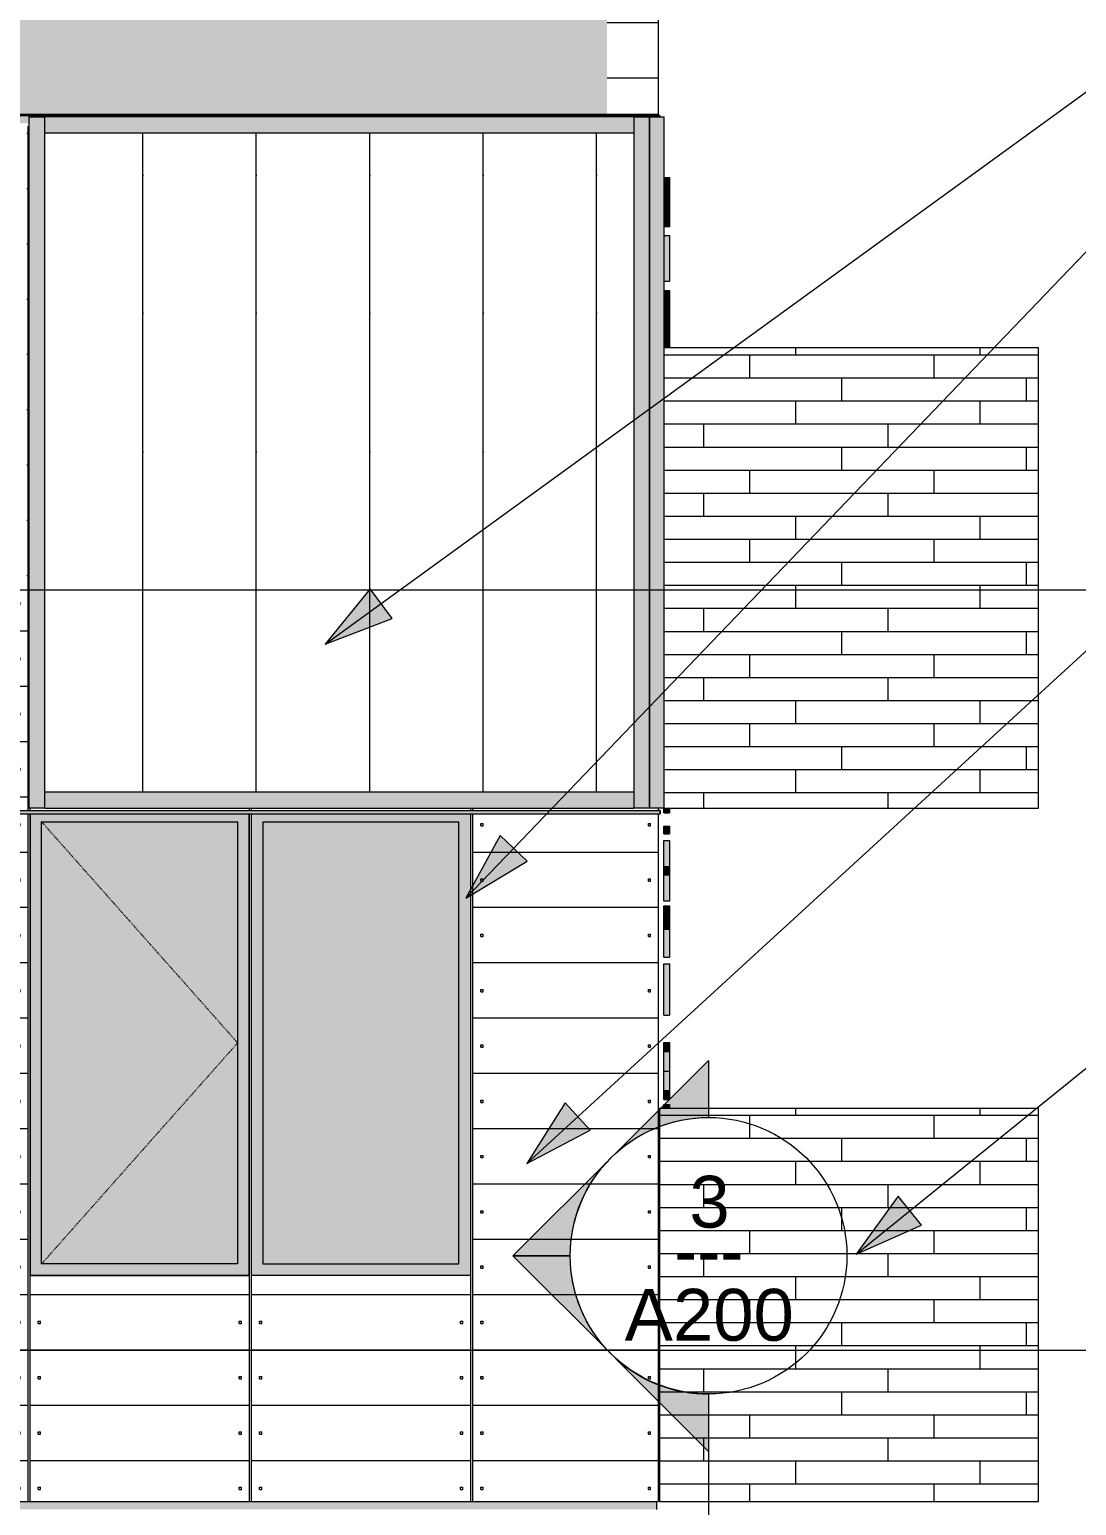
# Model space of a CAD drawing. Header units: inches. Extents: x -4178 to 1394, y -264 to 630.
# Drawn here: x 965.3 to 1146.9, y 109.1 to 365.3 of the extents above; entities that cross this region are included whole.
import ezdxf

# ---------------------------------------------------------------- set-up
doc = ezdxf.new("R2010")
doc.units = ezdxf.units.IN
doc.header["$MEASUREMENT"] = 0
doc.linetypes.add('Dash', pattern=[0.25, 0.125, -0.125])
doc.linetypes.add('Grid Line 1_2_', pattern=[0.875, 0.5, -0.125, 0.125, -0.125])
for name, color, linetype, lineweight in [('0-4', 50, 'Continuous', 5), ('A-CLNG-1', 13, 'Continuous', 5), ('A-CLNG-2', 13, 'Continuous', 9), ('A-FLOR-LEVL-1', 51, 'Grid Line 1_2_', 9), ('A-GENM', 5, 'Continuous', 9), ('A-GENM-1', 5, 'Continuous', 5), ('A-GLAZ-1', 151, 'Continuous', 9), ('A-GLAZ-CWMG', 51, 'Continuous', 9), ('A-GLAZ-HDLN', 1, 'Dash', 13), ('A-WALL-2', 113, 'Continuous', 9), ('A-WALL-PATT-1', 111, 'Continuous', 9), ('G-ANNO-SYMB-2', 111, 'Continuous', 9), ('G-ANNO-TEXT', 231, 'Continuous', 9)]:
    doc.layers.add(name, color=color, linetype=linetype, lineweight=lineweight)
doc.styles.add('Arial', font='arial.ttf', dxfattribs={"height": 9})
doc.styles.add('Century Gothic', font='ufonts.com_century-gothic.ttf', dxfattribs={"height": 9})
pattern_1 = [(0, (1081.915, 140.604), (-38.4, 76.8), [0.392, -38.007]), (0, (1081.915, 140.996), (-38.4, 76.8), [0.392, -38.007]), (0, (1081.915, 150.204), (-38.4, 76.8), [0.392, -38.007]), (0, (1081.915, 150.596), (-38.4, 76.8), [0.392, -38.007]), (0, (1081.915, 159.804), (-38.4, 76.8), [0.392, -38.007]), (0, (1081.915, 160.196), (-38.4, 76.8), [0.392, -38.007]), (0, (1081.915, 169.404), (-38.4, 76.8), [0.392, -38.007]), (0, (1081.915, 169.796), (-38.4, 76.8), [0.392, -38.007]), (0, (1081.915, 179.004), (-38.4, 76.8), [0.392, -38.007]), (0, (1081.915, 179.396), (-38.4, 76.8), [0.392, -38.007]), (0, (1081.915, 188.604), (-38.4, 76.8), [0.392, -38.007]), (0, (1081.915, 188.996), (-38.4, 76.8), [0.392, -38.007]), (0, (1081.915, 198.204), (-38.4, 76.8), [0.392, -38.007]), (0, (1081.915, 198.596), (-38.4, 76.8), [0.392, -38.007]), (0, (1081.915, 207.804), (-38.4, 76.8), [0.392, -38.007]), (0, (1081.915, 208.196), (-38.4, 76.8), [0.392, -38.007]), (0, (1116.815, 140.604), (-38.4, 76.8), [0.392, -38.007]), (0, (1116.815, 140.996), (-38.4, 76.8), [0.392, -38.007]), (0, (1116.815, 150.204), (-38.4, 76.8), [0.392, -38.007]), (0, (1116.815, 150.596), (-38.4, 76.8), [0.392, -38.007]), (0, (1116.815, 159.804), (-38.4, 76.8), [0.392, -38.007]), (0, (1116.815, 160.196), (-38.4, 76.8), [0.392, -38.007]), (0, (1116.815, 169.404), (-38.4, 76.8), [0.392, -38.007]), (0, (1116.815, 169.796), (-38.4, 76.8), [0.392, -38.007]), (0, (1116.815, 179.004), (-38.4, 76.8), [0.392, -38.007]), (0, (1116.815, 179.396), (-38.4, 76.8), [0.392, -38.007]), (0, (1116.815, 188.604), (-38.4, 76.8), [0.392, -38.007]), (0, (1116.815, 188.996), (-38.4, 76.8), [0.392, -38.007]), (0, (1116.815, 198.204), (-38.4, 76.8), [0.392, -38.007]), (0, (1116.815, 198.596), (-38.4, 76.8), [0.392, -38.007]), (0, (1116.815, 207.804), (-38.4, 76.8), [0.392, -38.007]), (0, (1116.815, 208.196), (-38.4, 76.8), [0.392, -38.007]), (90, (1080.174, 136), (-38.4, 2e-15), [76.8, 0, 0, 0]), (90, (1080.55, 136), (-38.4, 2e-15), [76.8, 0, 0, 0]), (90, (1081.915, 140.604), (-38.4, 2e-15), [0.392, -76.407]), (90, (1081.915, 150.204), (-38.4, 2e-15), [0.392, -76.407]), (90, (1081.915, 159.804), (-38.4, 2e-15), [0.392, -76.407]), (90, (1081.915, 169.404), (-38.4, 2e-15), [0.392, -76.407]), (90, (1081.915, 179.004), (-38.4, 2e-15), [0.392, -76.407]), (90, (1081.915, 188.604), (-38.4, 2e-15), [0.392, -76.407]), (90, (1081.915, 198.204), (-38.4, 2e-15), [0.392, -76.407]), (90, (1081.915, 207.804), (-38.4, 2e-15), [0.392, -76.407]), (90, (1082.308, 140.604), (-38.4, 2e-15), [0.392, -76.407]), (90, (1082.308, 150.204), (-38.4, 2e-15), [0.392, -76.407]), (90, (1082.308, 159.804), (-38.4, 2e-15), [0.392, -76.407]), (90, (1082.308, 169.404), (-38.4, 2e-15), [0.392, -76.407]), (90, (1082.308, 179.004), (-38.4, 2e-15), [0.392, -76.407]), (90, (1082.308, 188.604), (-38.4, 2e-15), [0.392, -76.407]), (90, (1082.308, 198.204), (-38.4, 2e-15), [0.392, -76.407]), (90, (1082.308, 207.804), (-38.4, 2e-15), [0.392, -76.407]), (90, (1116.815, 140.604), (-38.4, 2e-15), [0.392, -76.407]), (90, (1116.815, 150.204), (-38.4, 2e-15), [0.392, -76.407]), (90, (1116.815, 159.804), (-38.4, 2e-15), [0.392, -76.407]), (90, (1116.815, 169.404), (-38.4, 2e-15), [0.392, -76.407]), (90, (1116.815, 179.004), (-38.4, 2e-15), [0.392, -76.407]), (90, (1116.815, 188.604), (-38.4, 2e-15), [0.392, -76.407]), (90, (1116.815, 198.204), (-38.4, 2e-15), [0.392, -76.407]), (90, (1116.815, 207.804), (-38.4, 2e-15), [0.392, -76.407]), (90, (1117.208, 140.604), (-38.4, 2e-15), [0.392, -76.407]), (90, (1117.208, 150.204), (-38.4, 2e-15), [0.392, -76.407]), (90, (1117.208, 159.804), (-38.4, 2e-15), [0.392, -76.407]), (90, (1117.208, 169.404), (-38.4, 2e-15), [0.392, -76.407]), (90, (1117.208, 179.004), (-38.4, 2e-15), [0.392, -76.407]), (90, (1117.208, 188.604), (-38.4, 2e-15), [0.392, -76.407]), (90, (1117.208, 198.204), (-38.4, 2e-15), [0.392, -76.407]), (90, (1117.208, 207.804), (-38.4, 2e-15), [0.392, -76.407]), (180, (1118.57, 136), (-38.4, 76.8), [38.025, -0.375]), (180, (1118.57, 145.6), (-38.4, 76.8), [38.025, -0.375]), (180, (1118.57, 155.2), (-38.4, 76.8), [38.025, -0.375]), (180, (1118.57, 164.8), (-38.4, 76.8), [38.025, -0.375]), (180, (1118.57, 174.4), (-38.4, 76.8), [38.025, -0.375]), (180, (1118.57, 184), (-38.4, 76.8), [38.025, -0.375]), (180, (1118.57, 193.6), (-38.4, 76.8), [38.025, -0.375]), (180, (1118.57, 203.2), (-38.4, 76.8), [38.025, -0.375])]

# ---------------------------------------------------------------- blocks, each defined once
blk = doc.blocks.new('CTR - 1st Phase - Common Walls_rvt-2-BUILDING ELEVATION - SOUTH')
at = {"layer": 'A-FLOR-LEVL-1'}
for p, q in [((9659.78, 268), (12376.81, 268)), ((9659.78, 136), (12376.81, 136))]:
    blk.add_line(p, q, dxfattribs=at)
blk = doc.blocks.new('CTR - 1st Phase -Stairs _ Elevators_rvt-2-BUILDING ELEVATION - SOUTH')
at = {"layer": 'A-FLOR-LEVL-1'}
for p, q in [((9659.78, 268), (12376.81, 268)), ((9659.78, 136), (12376.81, 136))]:
    blk.add_line(p, q, dxfattribs=at)
blk = doc.blocks.new('Basic Wall _ EXT - FIBER CEMENT - LARGE - ___-2505162-BUILDING ELEVATION - SOUTH')
at = {"layer": 'A-WALL-2'}
for p, q in [((12118.91, 229.73), (12118.59, 229.75)), ((12118.91, 229.15), (12118.91, 229.73))]:
    blk.add_line(p, q, dxfattribs=at)
blk = doc.blocks.new('Basic Wall _ EXT - FIBER CEMENT - LARGE - ___-2162455-BUILDING ELEVATION - SOUTH')
at = {"layer": 'A-WALL-2'}
for p, q in [((12118.87, 350.35), (12118.59, 350.38)), ((12118.87, 350.12), (12118.87, 350.35))]:
    blk.add_line(p, q, dxfattribs=at)
blk = doc.blocks.new('Basic Wall _ EXT - FIBER CEMENT - LARGE - ___-2505163-BUILDING ELEVATION - SOUTH')
at = {"layer": 'A-WALL-2'}
blk.add_hatch(color=256, dxfattribs=at).paths.add_polyline_path([(11249.11, 229.15), (12118.91, 229.15), (12118.91, 229.73), (11247.07, 229.73), (11247.07, 229.15), (11247.95, 229.15)], flags=0)
for p, q in [((11247.07, 229.73), (12118.91, 229.73)), ((11247.07, 229.15), (12118.91, 229.15)), ((12118.59, 229.75), (12118.91, 229.73)), ((12118.91, 229.73), (12118.91, 229.15))]:
    blk.add_line(p, q, dxfattribs=at)
blk = doc.blocks.new('Basic Wall _ EXT - FIBER CEMENT - LARGE - ___-2162456-BUILDING ELEVATION - SOUTH')
at = {"layer": 'A-WALL-2'}
blk.add_hatch(color=256, dxfattribs=at).paths.add_polyline_path([(11738.4, 349.02), (12009.39, 349.02), (12009.39, 350.12), (12118.87, 350.12), (12118.87, 350.35), (11247.11, 350.35), (11247.11, 349.02), (11728.03, 349.02)], flags=0)
for p, q in [((11247.11, 350.35), (12118.87, 350.35)), ((12118.59, 350.38), (12118.87, 350.35)), ((12118.87, 350.35), (12118.87, 350.12))]:
    blk.add_line(p, q, dxfattribs=at)
blk = doc.blocks.new('Rectangular Mullion - Profile_Polycarbonate_Upper and left-1873243-BUILDING ELEVATION - SOUTH')
at = {"layer": 'A-GLAZ-CWMG'}
blk.add_hatch(color=256, dxfattribs=at).paths.add_polyline_path([(12012.14, 347.37), (12114.34, 347.37), (12114.34, 350.12), (12012.14, 350.12), (12012.14, 348.56)], flags=0)
for p, q in [((12012.14, 347.37), (12012.14, 350.12)), ((12114.34, 350.12), (12012.14, 350.12)), ((12114.34, 350.12), (12114.34, 347.37)), ((12012.14, 347.37), (12114.34, 347.37))]:
    blk.add_line(p, q, dxfattribs=at)
blk = doc.blocks.new('Rectangular Mullion - Profile_Polycarbonate_Lower-1873244-BUILDING ELEVATION - SOUTH')
at = {"layer": 'A-GLAZ-CWMG'}
blk.add_hatch(color=256, dxfattribs=at).paths.add_polyline_path([(12109.71, 230.12), (12114.34, 230.12), (12114.34, 232.87), (12012.14, 232.87), (12012.14, 230.12), (12102.62, 230.12)], flags=0)
for p, q in [((12012.14, 230.12), (12012.14, 232.87)), ((12114.34, 232.87), (12012.14, 232.87)), ((12114.34, 232.87), (12114.34, 230.12)), ((12012.14, 230.12), (12114.34, 230.12))]:
    blk.add_line(p, q, dxfattribs=at)
blk = doc.blocks.new('Rectangular Mullion - Profile_Polycarbonate_Upper and left-1739822-BUILDING ELEVATION - SOUTH')
at = {"layer": 'A-GLAZ-CWMG'}
blk.add_hatch(color=256, dxfattribs=at).paths.add_polyline_path([(12117.09, 230.12), (12117.09, 350.12), (12114.34, 350.12), (12114.34, 230.12), (12117.03, 230.12)], flags=0)
for p, q in [((12114.34, 350.12), (12117.09, 350.12)), ((12114.34, 350.12), (12114.34, 230.12)), ((12117.09, 230.12), (12117.09, 350.12)), ((12117.09, 230.12), (12114.34, 230.12))]:
    blk.add_line(p, q, dxfattribs=at)
blk = doc.blocks.new('Rectangular Mullion - Profile_Polycarbonate_right-1739823-BUILDING ELEVATION - SOUTH')
at = {"layer": 'A-GLAZ-CWMG'}
blk.add_hatch(color=256, dxfattribs=at).paths.add_polyline_path([(12009.45, 230.12), (12012.14, 230.12), (12012.14, 350.12), (12009.39, 350.12), (12009.39, 230.12)], flags=0)
for p, q in [((12009.39, 350.12), (12012.14, 350.12)), ((12009.39, 350.12), (12009.39, 230.12)), ((12012.14, 230.12), (12012.14, 350.12)), ((12012.14, 230.12), (12009.39, 230.12))]:
    blk.add_line(p, q, dxfattribs=at)
blk = doc.blocks.new('Rectangular Mullion - Profile_Polycarbonate_Upper and left-1741240-BUILDING ELEVATION - SOUTH')
at = {"layer": 'A-GLAZ-CWMG'}
blk.add_hatch(color=256, dxfattribs=at).paths.add_polyline_path([(12117.09, 230.12), (12119.59, 230.12), (12119.59, 350.12), (12117.09, 350.12), (12117.09, 230.32)], flags=0)
for p, q in [((12117.09, 350.12), (12119.59, 350.12)), ((12117.09, 350.12), (12117.09, 230.12)), ((12119.59, 230.12), (12119.59, 350.12)), ((12119.59, 230.12), (12117.09, 230.12))]:
    blk.add_line(p, q, dxfattribs=at)
blk = doc.blocks.new('_THE_ WINDOW _ DOOR - Window - 2nd Floor - Fixed-2480469-BUILDING ELEVATION - SOUTH')
at = {"layer": 'A-GLAZ-1'}
h = blk.add_hatch(color=256, dxfattribs=at)
h.paths.add_polyline_path([(12047.98, 149), (12086, 149), (12086, 229.15), (12047.98, 229.15), (12047.98, 154.49)], flags=0)
h.paths.add_polyline_path([(12063.19, 151), (12049.98, 151), (12049.98, 227.75), (12084, 227.75), (12084, 151), (12082.91, 151)], flags=0)
blk.add_hatch(color=256, dxfattribs=at).paths.add_polyline_path([(12049.98, 151), (12084, 151), (12084, 227.75), (12049.98, 227.75), (12049.98, 154.49)], flags=0)
for p, q in [((12047.98, 149), (12047.98, 229.15)), ((12086, 229.15), (12086, 149)), ((12049.98, 227.75), (12049.98, 151)), ((12049.98, 227.75), (12084, 227.75)), ((12084, 151), (12084, 227.75)), ((12086, 149), (12047.98, 149)), ((12049.98, 151), (12084, 151))]:
    blk.add_line(p, q, dxfattribs=at)
blk = doc.blocks.new('_THE_ WINDOW _ DOOR - Window - 2nd Floor-2480464-BUILDING ELEVATION - SOUTH')
at = {"layer": 'A-GLAZ-1'}
h = blk.add_hatch(color=256, dxfattribs=at)
h.paths.add_polyline_path([(12009.58, 149), (12047.6, 149), (12047.6, 229.15), (12009.58, 229.15), (12009.58, 154.49)], flags=0)
h.paths.add_polyline_path([(12023.76, 151), (12011.58, 151), (12011.58, 227.75), (12045.6, 227.75), (12045.6, 151), (12033.62, 151)], flags=0)
blk.add_hatch(color=256, dxfattribs=at).paths.add_polyline_path([(12043.48, 151), (12045.6, 151), (12045.6, 227.75), (12011.58, 227.75), (12011.58, 151), (12033.62, 151)], flags=0)
for p, q in [((12009.58, 229.15), (12009.58, 149)), ((12047.6, 149), (12047.6, 229.15)), ((12011.58, 151), (12011.58, 227.75)), ((12011.58, 227.75), (12045.6, 227.75)), ((12045.6, 227.75), (12045.6, 151)), ((12009.58, 149), (12047.6, 149)), ((12045.6, 151), (12011.58, 151))]:
    blk.add_line(p, q, dxfattribs=at)
at = {"layer": 'A-GLAZ-HDLN'}
for p, q in [((12045.6, 189.37), (12011.58, 227.75)), ((12011.58, 151), (12045.6, 189.37))]:
    blk.add_line(p, q, dxfattribs=at)
blk = doc.blocks.new('Section - Section Head - Filled-22785-BUILDING ELEVATION - SOUTH')
at = {"layer": 'G-ANNO-SYMB-2'}
h = blk.add_hatch(color=256, dxfattribs=at)
edge = h.paths.add_edge_path(flags=0)
edge.add_line((10162.08, -163.47), (10178.19, -147.37))
edge.add_line((10178.19, -147.37), (10178.19, -157.28))
edge.add_arc((10178.19, -181.31), 24.03, 90, 132.0784)
h = blk.add_hatch(color=256, dxfattribs=at)
edge = h.paths.add_edge_path(flags=0)
edge.add_arc((10178.19, -181.31), 24, 135, 180)
edge.add_line((10154.19, -181.31), (10144.25, -181.31))
edge.add_line((10144.25, -181.31), (10161.22, -164.34))
h = blk.add_hatch(color=256, dxfattribs=at)
edge = h.paths.add_edge_path(flags=0)
edge.add_line((10161.22, -198.28), (10144.25, -181.31))
edge.add_line((10144.25, -181.31), (10154.19, -181.31))
edge.add_arc((10178.19, -181.31), 24, 180, 225)
h = blk.add_hatch(color=256, dxfattribs=at)
edge = h.paths.add_edge_path(flags=0)
edge.add_arc((10178.19, -181.31), 24.03, 227.9216, 270)
edge.add_line((10178.19, -205.34), (10178.19, -215.25))
edge.add_line((10178.19, -215.25), (10162.08, -199.15))
for p, q in [((10178.19, -147.37), (10162.08, -163.47)), ((10178.19, -157.28), (10178.19, -147.37)), ((10161.22, -164.34), (10144.25, -181.31)), ((10154.19, -181.31), (10144.25, -181.31)), ((10144.25, -181.31), (10161.22, -198.28)), ((10144.25, -181.31), (10154.19, -181.31)), ((10162.08, -199.15), (10178.19, -215.25)), ((10178.19, -215.25), (10178.19, -205.34))]:
    blk.add_line(p, q, dxfattribs=at)
for centre, radius, start, end in [((10178.19, -181.34), 24, 90, 270), ((10178.19, -181.31), 24.03, 90, 132.0784), ((10178.19, -181.34), 24, 270, 90), ((10178.19, -181.31), 24, 135, 180), ((10178.19, -181.31), 24, 180, 225), ((10178.19, -181.31), 24.03, 227.9216, 270)]:
    blk.add_arc(centre, radius, start, end, dxfattribs=at)

msp = doc.modelspace()

# ---------------------------------------------------------------- hatches: boundary and pattern name
at = {"layer": 'A-CLNG-1'}
msp.add_hatch(color=256, dxfattribs=at).paths.add_polyline_path([(205.911, 108.375), (1074.111, 108.375), (1074.111, 109.75), (203.411, 109.75), (203.411, 108.375)], flags=0)
at = {"layer": 'A-GENM-1'}
for points in [[(1076.2985, 339.419), (1076.2985, 339.58), (1075.361, 339.58), (1075.361, 339.419)], [(1076.2985, 339.2503), (1076.2985, 339.419), (1075.361, 339.419), (1075.361, 339.2503)], [(1076.2985, 339.1645), (1076.2985, 339.2503), (1075.361, 339.2503), (1075.361, 339.1645)], [(1076.2985, 338.9534), (1076.2985, 339.1645), (1075.361, 339.1645), (1075.361, 338.9534)], [(1076.2985, 338.6171), (1076.2985, 338.9534), (1075.361, 338.936), (1075.361, 338.6171)], [(1076.2985, 338.1556), (1076.2985, 338.6171), (1075.361, 338.6171), (1075.361, 338.1556)], [(1076.2985, 337.5797), (1076.2985, 338.1556), (1075.361, 338.1556), (1075.361, 337.5797)], [(1076.2985, 336.9006), (1076.2985, 337.5797), (1075.361, 337.5797), (1075.361, 336.9006)], [(1076.2985, 335.2321), (1076.2985, 336.9006), (1075.361, 336.9006), (1075.361, 335.2321)], [(1076.2985, 333.6088), (1076.2985, 335.2321), (1075.361, 335.2321), (1075.361, 333.6088)], [(1075.361, 332.9434), (1076.2985, 332.9434), (1076.2985, 333.6088), (1075.361, 333.6088), (1075.361, 333.1471)], [(1075.361, 332.3756), (1076.2985, 332.3756), (1076.2985, 332.9434), (1075.361, 332.9434), (1075.361, 332.5344)], [(1076.2985, 331.9215), (1076.2985, 332.3756), (1075.361, 332.3756), (1075.361, 331.9215)], [(1076.2985, 331.5971), (1076.2985, 331.9215), (1075.361, 331.9215), (1075.361, 331.5971)], [(1075.361, 331.4025), (1076.2985, 331.4025), (1076.2985, 331.5971), (1075.361, 331.5971)], [(1075.361, 331.3376), (1076.2985, 331.3376), (1076.2985, 331.4025), (1075.361, 331.4025)], [(1076.2985, 331.0079), (1076.2985, 331.3376), (1075.361, 331.3376), (1075.361, 331.0079)], [(1076.2985, 321.6116), (1076.2985, 329.5243), (1075.361, 329.5243), (1075.361, 321.6116)], [(1076.2985, 319.7983), (1076.2985, 319.9632), (1075.361, 319.9632), (1075.361, 319.7983)], [(1076.2985, 319.6158), (1076.2985, 319.7983), (1075.361, 319.7983), (1075.361, 319.6158)], [(1076.2985, 319.308), (1076.2985, 319.6158), (1075.361, 319.6158), (1075.361, 319.308)], [(1076.2985, 318.8747), (1076.2985, 319.308), (1075.361, 319.308), (1075.361, 318.8747)], [(1075.361, 318.316), (1076.2985, 318.316), (1076.2985, 318.8747), (1075.361, 318.8747), (1075.361, 318.647)], [(1076.2985, 317.6472), (1076.2985, 318.316), (1075.361, 318.316), (1075.361, 317.6472)], [(1076.2985, 316.8835), (1076.2985, 317.6472), (1075.361, 317.6472), (1075.361, 316.8835)], [(1076.2985, 316.0251), (1076.2985, 316.8835), (1075.361, 316.8835), (1075.361, 316.0251)], [(1076.2985, 315.0718), (1076.2985, 316.0251), (1075.361, 316.0251), (1075.361, 315.0718)], [(1075.361, 313.8777), (1076.2985, 313.8777), (1076.2985, 315.0718), (1075.361, 315.0718), (1075.361, 314.8941)], [(1076.2985, 312.8248), (1076.2985, 313.8777), (1075.361, 313.8777), (1075.361, 312.8248)], [(1075.361, 311.9131), (1076.2985, 311.9131), (1076.2985, 312.8248), (1075.361, 312.8248)], [(1075.361, 311.1426), (1076.2985, 311.1426), (1076.2985, 311.9131), (1075.361, 311.9131)], [(1075.361, 310.5301), (1076.2985, 310.5301), (1076.2985, 311.1426), (1075.361, 311.1426)], [(1075.361, 310.0926), (1076.2985, 310.0926), (1076.2985, 310.5301), (1075.361, 310.5301)], [(1076.2985, 310), (1076.2985, 310.0926), (1075.361, 310.0926), (1075.361, 310)], [(1075.2985, 229.2973), (1076.2985, 229.2973), (1076.2985, 230.125), (1075.2985, 230.125), (1075.2985, 229.6972)], [(1076.2985, 225.6706), (1076.2985, 226.9894), (1075.2985, 226.9894), (1075.2985, 225.6706)], [(1075.2985, 219.986), (1076.2985, 219.986), (1076.2985, 224.5167), (1075.2985, 224.5167), (1075.2985, 223.2518)], [(1076.2985, 218.5461), (1076.2985, 219.986), (1075.2985, 219.986), (1075.2985, 218.5461)], [(1076.2985, 213.9665), (1076.2985, 218.5461), (1075.2985, 218.5461), (1075.2985, 213.9665)], [(1076.2985, 212.8937), (1076.2985, 213.1422), (1075.2985, 213.1422), (1075.2985, 212.8937)], [(1075.2985, 212.8126), (1076.2985, 212.8126), (1076.2985, 212.8937), (1075.2985, 212.8937)], [(1076.2985, 212.7552), (1076.2985, 212.8126), (1075.2985, 212.8126), (1075.2985, 212.7552)], [(1076.2985, 212.5833), (1076.2985, 212.7552), (1075.2985, 212.7552), (1075.2985, 212.5833)], [(1076.2985, 212.2968), (1076.2985, 212.5833), (1075.2985, 212.5833), (1075.2985, 212.2968)], [(1076.2985, 211.8956), (1076.2985, 212.2968), (1075.2985, 212.2968), (1075.2985, 211.8956)], [(1076.2985, 211.3785), (1076.2985, 211.8956), (1075.2985, 211.8956), (1075.2985, 211.3785)], [(1076.2985, 210.7442), (1076.2985, 211.3785), (1075.2985, 211.3785), (1075.2985, 210.7442)], [(1076.2985, 209.1241), (1076.2985, 210.7442), (1075.2985, 210.7442), (1075.2985, 209.1241)], [(1075.2985, 204.2405), (1076.2985, 204.2405), (1076.2985, 209.1241), (1075.2985, 209.1241), (1075.2985, 206.0609)], [(1076.2985, 194.1848), (1076.2985, 203.0866), (1075.2985, 203.0866), (1075.2985, 194.1848)], [(1075.2985, 187.882), (1076.2985, 187.882), (1076.2985, 189.4043), (1075.2985, 189.4043), (1075.2985, 188.8699)], [(1076.2985, 184.4563), (1076.2985, 187.882), (1075.2985, 187.882), (1075.2985, 184.4563)], [(1075.2985, 181.0743), (1076.2985, 181.0743), (1076.2985, 184.4563), (1075.2985, 184.4563), (1075.2985, 183.1396)], [(1076.2985, 179.5134), (1076.2985, 181.0743), (1075.2985, 181.0743), (1075.2985, 179.5134)], [(1076.2985, 178.4406), (1076.2985, 178.6892), (1075.2985, 178.6892), (1075.2985, 178.4406)], [(1076.2985, 178.3595), (1076.2985, 178.4406), (1075.2985, 178.4406), (1075.2985, 178.3595)], [(1076.2985, 178.3022), (1076.2985, 178.3595), (1075.2985, 178.3595), (1075.2985, 178.3022)], [(1076.2985, 178.1303), (1076.2985, 178.3022), (1075.2985, 178.3022), (1075.2985, 178.1303)], [(1076.2985, 178), (1076.2985, 178.1303), (1075.2985, 178.1303), (1075.2985, 178)]]:
    msp.add_hatch(color=256, dxfattribs=at).paths.add_polyline_path(points, flags=0)
at = {"layer": 'A-WALL-PATT-1'}
h = msp.add_hatch(dxfattribs=at)
h.set_pattern_fill('FP_30', color=256, style=0, pattern_type=2)
h.set_pattern_definition(pattern_1)
h.paths.add_polyline_path([(212.036, 350.5), (1065.486, 350.5), (1065.486, 418.5388), (212.036, 418.5388), (212.036, 355.049)], flags=0)
h = msp.add_hatch(dxfattribs=at)
h.set_pattern_fill('FP_30', color=256, style=0, pattern_type=2)
h.set_pattern_definition(pattern_1)
h.paths.add_polyline_path([(1065.486, 350.5), (1074.361, 350.5), (1074.361, 418.5388), (1065.486, 418.5388), (1065.486, 350.5295)], flags=0)
h = msp.add_hatch(dxfattribs=at)
h.set_pattern_fill('FP_32', color=256, style=0, pattern_type=2)
h.set_pattern_definition([(0, (1081.915, 169.404), (-38.4, 76.8), [0.392, -38.007]), (0, (1081.915, 169.796), (-38.4, 76.8), [0.392, -38.007]), (0, (1081.915, 179.004), (-38.4, 76.8), [0.392, -38.007]), (0, (1081.915, 179.396), (-38.4, 76.8), [0.392, -38.007]), (0, (1081.915, 188.604), (-38.4, 76.8), [0.392, -38.007]), (0, (1081.915, 188.996), (-38.4, 76.8), [0.392, -38.007]), (0, (1081.915, 198.204), (-38.4, 76.8), [0.392, -38.007]), (0, (1081.915, 198.596), (-38.4, 76.8), [0.392, -38.007]), (0, (1081.915, 207.804), (-38.4, 76.8), [0.392, -38.007]), (0, (1081.915, 208.196), (-38.4, 76.8), [0.392, -38.007]), (0, (1081.915, 217.404), (-38.4, 76.8), [0.392, -38.007]), (0, (1081.915, 217.796), (-38.4, 76.8), [0.392, -38.007]), (0, (1081.915, 227.004), (-38.4, 76.8), [0.392, -38.007]), (0, (1081.915, 227.396), (-38.4, 76.8), [0.392, -38.007]), (0, (1081.915, 236.604), (-38.4, 76.8), [0.392, -38.007]), (0, (1081.915, 236.996), (-38.4, 76.8), [0.392, -38.007]), (0, (1116.815, 169.404), (-38.4, 76.8), [0.392, -38.007]), (0, (1116.815, 169.796), (-38.4, 76.8), [0.392, -38.007]), (0, (1116.815, 179.004), (-38.4, 76.8), [0.392, -38.007]), (0, (1116.815, 179.396), (-38.4, 76.8), [0.392, -38.007]), (0, (1116.815, 188.604), (-38.4, 76.8), [0.392, -38.007]), (0, (1116.815, 188.996), (-38.4, 76.8), [0.392, -38.007]), (0, (1116.815, 198.204), (-38.4, 76.8), [0.392, -38.007]), (0, (1116.815, 198.596), (-38.4, 76.8), [0.392, -38.007]), (0, (1116.815, 207.804), (-38.4, 76.8), [0.392, -38.007]), (0, (1116.815, 208.196), (-38.4, 76.8), [0.392, -38.007]), (0, (1116.815, 217.404), (-38.4, 76.8), [0.392, -38.007]), (0, (1116.815, 217.796), (-38.4, 76.8), [0.392, -38.007]), (0, (1116.815, 227.004), (-38.4, 76.8), [0.392, -38.007]), (0, (1116.815, 227.396), (-38.4, 76.8), [0.392, -38.007]), (0, (1116.815, 236.604), (-38.4, 76.8), [0.392, -38.007]), (0, (1116.815, 236.996), (-38.4, 76.8), [0.392, -38.007]), (90, (1080.174, 164.8), (-38.4, 2e-15), [76.8, 0, 0, 0]), (90, (1080.55, 164.8), (-38.4, 2e-15), [76.8, 0, 0, 0]), (90, (1081.915, 169.404), (-38.4, 2e-15), [0.392, -76.407]), (90, (1081.915, 179.004), (-38.4, 2e-15), [0.392, -76.407]), (90, (1081.915, 188.604), (-38.4, 2e-15), [0.392, -76.407]), (90, (1081.915, 198.204), (-38.4, 2e-15), [0.392, -76.407]), (90, (1081.915, 207.804), (-38.4, 2e-15), [0.392, -76.407]), (90, (1081.915, 217.404), (-38.4, 2e-15), [0.392, -76.407]), (90, (1081.915, 227.004), (-38.4, 2e-15), [0.392, -76.407]), (90, (1081.915, 236.604), (-38.4, 2e-15), [0.392, -76.407]), (90, (1082.308, 169.404), (-38.4, 2e-15), [0.392, -76.407]), (90, (1082.308, 179.004), (-38.4, 2e-15), [0.392, -76.407]), (90, (1082.308, 188.604), (-38.4, 2e-15), [0.392, -76.407]), (90, (1082.308, 198.204), (-38.4, 2e-15), [0.392, -76.407]), (90, (1082.308, 207.804), (-38.4, 2e-15), [0.392, -76.407]), (90, (1082.308, 217.404), (-38.4, 2e-15), [0.392, -76.407]), (90, (1082.308, 227.004), (-38.4, 2e-15), [0.392, -76.407]), (90, (1082.308, 236.604), (-38.4, 2e-15), [0.392, -76.407]), (90, (1116.815, 169.404), (-38.4, 2e-15), [0.392, -76.407]), (90, (1116.815, 179.004), (-38.4, 2e-15), [0.392, -76.407]), (90, (1116.815, 188.604), (-38.4, 2e-15), [0.392, -76.407]), (90, (1116.815, 198.204), (-38.4, 2e-15), [0.392, -76.407]), (90, (1116.815, 207.804), (-38.4, 2e-15), [0.392, -76.407]), (90, (1116.815, 217.404), (-38.4, 2e-15), [0.392, -76.407]), (90, (1116.815, 227.004), (-38.4, 2e-15), [0.392, -76.407]), (90, (1116.815, 236.604), (-38.4, 2e-15), [0.392, -76.407]), (90, (1117.208, 169.404), (-38.4, 2e-15), [0.392, -76.407]), (90, (1117.208, 179.004), (-38.4, 2e-15), [0.392, -76.407]), (90, (1117.208, 188.604), (-38.4, 2e-15), [0.392, -76.407]), (90, (1117.208, 198.204), (-38.4, 2e-15), [0.392, -76.407]), (90, (1117.208, 207.804), (-38.4, 2e-15), [0.392, -76.407]), (90, (1117.208, 217.404), (-38.4, 2e-15), [0.392, -76.407]), (90, (1117.208, 227.004), (-38.4, 2e-15), [0.392, -76.407]), (90, (1117.208, 236.604), (-38.4, 2e-15), [0.392, -76.407]), (180, (1118.57, 164.8), (-38.4, 76.8), [38.025, -0.375]), (180, (1118.57, 174.4), (-38.4, 76.8), [38.025, -0.375]), (180, (1118.57, 184), (-38.4, 76.8), [38.025, -0.375]), (180, (1118.57, 193.6), (-38.4, 76.8), [38.025, -0.375]), (180, (1118.57, 203.2), (-38.4, 76.8), [38.025, -0.375]), (180, (1118.57, 212.8), (-38.4, 76.8), [38.025, -0.375]), (180, (1118.57, 222.4), (-38.4, 76.8), [38.025, -0.375]), (180, (1118.57, 232), (-38.4, 76.8), [38.025, -0.375])])
h.paths.add_polyline_path([(1045.461, 109.75), (1065.486, 109.75), (1065.486, 229.1487), (1041.7735, 229.1487), (1041.7735, 149), (1003.7485, 149), (1003.7458, 229.1487), (1003.3735, 229.1487), (1003.3735, 149), (965.3485, 149), (965.3485, 229.1487), (888.1735, 229.1487), (888.1735, 149), (850.1485, 149), (850.1485, 229.1487), (811.7485, 229.1487), (811.7485, 109.75), (1038.6777, 109.75)], flags=0)
h.paths.add_polyline_path([(1004.4335, 229.7542), (1065.486, 229.7542), (1065.486, 230.125), (965.161, 230.125), (965.161, 348.5081), (964.786, 348.5081), (964.786, 269.375), (926.761, 269.375), (926.7572, 348.5081), (926.5735, 348.5081), (926.5735, 269.375), (888.5485, 269.375), (888.541, 348.5081), (888.1735, 348.5081), (888.1735, 269.375), (850.1485, 269.375), (850.1485, 348.5081), (811.7485, 348.5081), (811.7485, 229.7542), (1003.7485, 229.7542)], flags=0)
h.paths.add_polyline_path([(880.9542, 350.3792), (1065.486, 350.3792), (1065.486, 350.5), (811.7485, 350.5), (811.7869, 350.3792), (852.1485, 350.3792)], flags=0)
h = msp.add_hatch(dxfattribs=at)
h.set_pattern_fill('FP_40', color=256, style=0, pattern_type=2)
h.set_pattern_definition([(90, (984.909, 268), (-19.685, 1e-15), [24, 0, 0, 0])])
h.paths.add_polyline_path([(999.2468, 232.875), (1070.111, 232.875), (1070.111, 347.375), (967.911, 347.375), (967.911, 232.875)], flags=0)
h = msp.add_hatch(dxfattribs=at)
h.set_pattern_fill('FP_38', color=256, style=0, pattern_type=2)
h.set_pattern_definition([(0, (1138.2356, 268.8), (0, 4), []), (90, (1138.2356, 268.8), (-8, 8), [4, -28]), (90, (1154.2356, 272.8), (-8, 8), [4, -28])])
h.paths.add_polyline_path([(1078.1085, 230.125), (1140.361, 230.125), (1140.361, 310), (1075.361, 310), (1075.361, 230.125)], flags=0)
h = msp.add_hatch(dxfattribs=at)
h.set_pattern_fill('FP_29', color=256, style=0, pattern_type=2)
h.set_pattern_definition([(0, (1076.1, 140.604), (-38.4, 76.8), [0.392, -38.007]), (0, (1076.1, 140.996), (-38.4, 76.8), [0.392, -38.007]), (0, (1076.1, 150.204), (-38.4, 76.8), [0.392, -38.007]), (0, (1076.1, 150.596), (-38.4, 76.8), [0.392, -38.007]), (0, (1076.1, 159.804), (-38.4, 76.8), [0.392, -38.007]), (0, (1076.1, 160.196), (-38.4, 76.8), [0.392, -38.007]), (0, (1076.1, 169.404), (-38.4, 76.8), [0.392, -38.007]), (0, (1076.1, 169.796), (-38.4, 76.8), [0.392, -38.007]), (0, (1076.1, 179.004), (-38.4, 76.8), [0.392, -38.007]), (0, (1076.1, 179.396), (-38.4, 76.8), [0.392, -38.007]), (0, (1076.1, 188.604), (-38.4, 76.8), [0.392, -38.007]), (0, (1076.1, 188.996), (-38.4, 76.8), [0.392, -38.007]), (0, (1076.1, 198.204), (-38.4, 76.8), [0.392, -38.007]), (0, (1076.1, 198.596), (-38.4, 76.8), [0.392, -38.007]), (0, (1076.1, 207.804), (-38.4, 76.8), [0.392, -38.007]), (0, (1076.1, 208.196), (-38.4, 76.8), [0.392, -38.007]), (0, (1111, 140.604), (-38.4, 76.8), [0.392, -38.007]), (0, (1111, 140.996), (-38.4, 76.8), [0.392, -38.007]), (0, (1111, 150.204), (-38.4, 76.8), [0.392, -38.007]), (0, (1111, 150.596), (-38.4, 76.8), [0.392, -38.007]), (0, (1111, 159.804), (-38.4, 76.8), [0.392, -38.007]), (0, (1111, 160.196), (-38.4, 76.8), [0.392, -38.007]), (0, (1111, 169.404), (-38.4, 76.8), [0.392, -38.007]), (0, (1111, 169.796), (-38.4, 76.8), [0.392, -38.007]), (0, (1111, 179.004), (-38.4, 76.8), [0.392, -38.007]), (0, (1111, 179.396), (-38.4, 76.8), [0.392, -38.007]), (0, (1111, 188.604), (-38.4, 76.8), [0.392, -38.007]), (0, (1111, 188.996), (-38.4, 76.8), [0.392, -38.007]), (0, (1111, 198.204), (-38.4, 76.8), [0.392, -38.007]), (0, (1111, 198.596), (-38.4, 76.8), [0.392, -38.007]), (0, (1111, 207.804), (-38.4, 76.8), [0.392, -38.007]), (0, (1111, 208.196), (-38.4, 76.8), [0.392, -38.007]), (90, (1074.36, 136), (-38.4, 2e-15), [76.8, 0, 0, 0]), (90, (1074.736, 136), (-38.4, 2e-15), [76.8, 0, 0, 0]), (90, (1076.103, 140.604), (-38.4, 2e-15), [0.392, -76.407]), (90, (1076.103, 150.204), (-38.4, 2e-15), [0.392, -76.407]), (90, (1076.103, 159.804), (-38.4, 2e-15), [0.392, -76.407]), (90, (1076.103, 169.404), (-38.4, 2e-15), [0.392, -76.407]), (90, (1076.103, 179.004), (-38.4, 2e-15), [0.392, -76.407]), (90, (1076.103, 188.604), (-38.4, 2e-15), [0.393, -76.408]), (90, (1076.103, 198.204), (-38.4, 2e-15), [0.392, -76.407]), (90, (1076.103, 207.804), (-38.4, 2e-15), [0.392, -76.407]), (90, (1076.495, 140.604), (-38.4, 2e-15), [0.392, -76.407]), (90, (1076.495, 150.204), (-38.4, 2e-15), [0.392, -76.407]), (90, (1076.495, 159.804), (-38.4, 2e-15), [0.392, -76.407]), (90, (1076.495, 169.404), (-38.4, 2e-15), [0.392, -76.407]), (90, (1076.495, 179.004), (-38.4, 2e-15), [0.392, -76.407]), (90, (1076.495, 188.604), (-38.4, 2e-15), [0.393, -76.408]), (90, (1076.495, 198.204), (-38.4, 2e-15), [0.392, -76.407]), (90, (1076.495, 207.804), (-38.4, 2e-15), [0.392, -76.407]), (90, (1111.003, 140.604), (-38.4, 2e-15), [0.392, -76.407]), (90, (1111.003, 150.204), (-38.4, 2e-15), [0.392, -76.407]), (90, (1111.003, 159.804), (-38.4, 2e-15), [0.392, -76.407]), (90, (1111.003, 169.404), (-38.4, 2e-15), [0.392, -76.407]), (90, (1111.003, 179.004), (-38.4, 2e-15), [0.392, -76.407]), (90, (1111.003, 188.604), (-38.4, 2e-15), [0.393, -76.408]), (90, (1111.003, 198.204), (-38.4, 2e-15), [0.392, -76.407]), (90, (1111.003, 207.804), (-38.4, 2e-15), [0.392, -76.407]), (90, (1111.395, 140.604), (-38.4, 2e-15), [0.392, -76.407]), (90, (1111.395, 150.204), (-38.4, 2e-15), [0.392, -76.407]), (90, (1111.395, 159.804), (-38.4, 2e-15), [0.392, -76.407]), (90, (1111.395, 169.404), (-38.4, 2e-15), [0.392, -76.407]), (90, (1111.395, 179.004), (-38.4, 2e-15), [0.392, -76.407]), (90, (1111.395, 188.604), (-38.4, 2e-15), [0.393, -76.408]), (90, (1111.395, 198.204), (-38.4, 2e-15), [0.392, -76.407]), (90, (1111.395, 207.804), (-38.4, 2e-15), [0.392, -76.407]), (180, (1112.76, 136), (-38.4, 76.8), [38.025, -0.375]), (180, (1112.76, 145.6), (-38.4, 76.8), [38.025, -0.375]), (180, (1112.76, 155.2), (-38.4, 76.8), [38.025, -0.375]), (180, (1112.76, 164.8), (-38.4, 76.8), [38.025, -0.375]), (180, (1112.76, 174.4), (-38.4, 76.8), [38.025, -0.375]), (180, (1112.76, 184), (-38.4, 76.8), [38.025, -0.375]), (180, (1112.76, 193.6), (-38.4, 76.8), [38.025, -0.375]), (180, (1112.76, 203.2), (-38.4, 76.8), [38.025, -0.375])])
h.paths.add_polyline_path([(1065.486, 109.75), (1074.361, 109.75), (1074.361, 229.1487), (1065.486, 229.1487), (1065.486, 109.875)], flags=0)
h.paths.add_polyline_path([(1072.861, 229.7542), (1074.361, 229.7542), (1074.361, 230.125), (1065.486, 230.125), (1065.486, 229.7542), (1072.7985, 229.7542)], flags=0)
h = msp.add_hatch(dxfattribs=at)
h.set_pattern_fill('FP_39', color=256, style=0, pattern_type=2)
h.set_pattern_definition([(0, (1138.2356, 136.8), (0, 4), []), (90, (1138.2356, 136.8), (-8, 8), [4, -28]), (90, (1154.2356, 140.8), (-8, 8), [4, -28])])
h.paths.add_polyline_path([(1140.361, 109.75), (1140.361, 178), (1074.5485, 178), (1074.5485, 109.75), (1078.1085, 109.75)], flags=0)
at = {"layer": 'G-ANNO-TEXT'}
for points in [[(1016.5638, 258.5585), (1028.1623, 263.0099), (1024.3827, 268.2127)], [(1040.9587, 214.4907), (1051.5854, 220.926), (1046.9441, 225.3771)], [(1051.536, 168.452), (1062.5542, 174.1912), (1058.2084, 178.9314)], [(1108.69, 152.6866), (1120.0386, 157.7411), (1115.9909, 162.7382)]]:
    msp.add_hatch(color=256, dxfattribs=at).paths.add_polyline_path(points, flags=0)

# ---------------------------------------------------------------- linework, layer by layer
at = {"layer": 'A-CLNG-2'}
msp.add_line((1074.111, 108.375), (1074.111, 109.75), dxfattribs=at)
at = {"layer": 'A-FLOR-LEVL-1'}
for p, q in [((-1383.7001, 268), (1331.8306, 268)), ((-1383.7001, 136), (1331.8306, 136))]:
    msp.add_line(p, q, dxfattribs=at)
at = {"layer": 'A-GENM'}
for p, q in [((1075.361, 339.58), (1076.2985, 339.58)), ((1075.361, 339.419), (1076.2985, 339.419)), ((1075.361, 339.2503), (1076.2985, 339.2503)), ((1075.361, 339.1645), (1076.2985, 339.1645)), ((1075.361, 338.9534), (1076.2985, 338.9534)), ((1075.361, 338.6171), (1076.2985, 338.6171)), ((1076.2985, 339.58), (1076.2985, 339.419)), ((1076.2985, 339.419), (1076.2985, 339.2503)), ((1076.2985, 339.2503), (1076.2985, 339.1645)), ((1076.2985, 339.1645), (1076.2985, 338.9534)), ((1076.2985, 338.9534), (1076.2985, 338.6171)), ((1076.2985, 338.6171), (1076.2985, 338.1556)), ((1075.361, 338.1556), (1076.2985, 338.1556)), ((1075.361, 337.5797), (1076.2985, 337.5797)), ((1075.361, 336.9006), (1076.2985, 336.9006)), ((1076.2985, 338.1556), (1076.2985, 337.5797)), ((1076.2985, 337.5797), (1076.2985, 336.9006)), ((1076.2985, 336.9006), (1076.2985, 335.2321)), ((1075.361, 335.2321), (1076.2985, 335.2321)), ((1075.361, 333.6088), (1076.2985, 333.6088)), ((1076.2985, 335.2321), (1076.2985, 333.6088)), ((1076.2985, 333.6088), (1076.2985, 332.9434)), ((1075.361, 332.9434), (1076.2985, 332.9434)), ((1075.361, 332.3756), (1076.2985, 332.3756)), ((1075.361, 331.9215), (1076.2985, 331.9215)), ((1075.361, 331.5971), (1076.2985, 331.5971)), ((1075.361, 331.4025), (1076.2985, 331.4025)), ((1075.361, 331.3376), (1076.2985, 331.3376)), ((1076.2985, 331.0079), (1075.361, 331.0079)), ((1076.2985, 332.9434), (1076.2985, 332.3756)), ((1076.2985, 332.3756), (1076.2985, 331.9215)), ((1076.2985, 331.9215), (1076.2985, 331.5971)), ((1076.2985, 331.5971), (1076.2985, 331.4025)), ((1076.2985, 331.4025), (1076.2985, 331.3376)), ((1076.2985, 331.3376), (1076.2985, 331.0079)), ((1075.361, 329.5243), (1076.2985, 329.5243)), ((1076.2985, 329.5243), (1076.2985, 321.6116)), ((1075.361, 321.6116), (1076.2985, 321.6116)), ((1075.361, 319.9632), (1076.2985, 319.9632)), ((1075.361, 319.7983), (1076.2985, 319.7983)), ((1075.361, 319.6158), (1076.2985, 319.6158)), ((1075.361, 319.308), (1076.2985, 319.308)), ((1075.361, 318.8747), (1076.2985, 318.8747)), ((1075.361, 318.316), (1076.2985, 318.316)), ((1076.2985, 319.9632), (1076.2985, 319.7983)), ((1076.2985, 319.7983), (1076.2985, 319.6158)), ((1076.2985, 319.6158), (1076.2985, 319.308)), ((1076.2985, 319.308), (1076.2985, 318.8747)), ((1076.2985, 318.8747), (1076.2985, 318.316)), ((1076.2985, 318.316), (1076.2985, 317.6472)), ((1075.361, 317.6472), (1076.2985, 317.6472)), ((1075.361, 316.8835), (1076.2985, 316.8835)), ((1075.361, 316.0251), (1076.2985, 316.0251)), ((1076.2985, 317.6472), (1076.2985, 316.8835)), ((1076.2985, 316.8835), (1076.2985, 316.0251)), ((1076.2985, 316.0251), (1076.2985, 315.0718)), ((1075.361, 315.0718), (1076.2985, 315.0718)), ((1075.361, 313.8777), (1076.2985, 313.8777)), ((1075.361, 312.8248), (1076.2985, 312.8248)), ((1076.2985, 315.0718), (1076.2985, 313.8777)), ((1076.2985, 313.8777), (1076.2985, 312.8248)), ((1076.2985, 312.8248), (1076.2985, 311.9131)), ((1075.361, 311.9131), (1076.2985, 311.9131)), ((1075.361, 311.1426), (1076.2985, 311.1426)), ((1075.361, 310.5301), (1076.2985, 310.5301)), ((1075.361, 310.0926), (1076.2985, 310.0926)), ((1076.2985, 311.9131), (1076.2985, 311.1426)), ((1076.2985, 311.1426), (1076.2985, 310.5301)), ((1076.2985, 310.5301), (1076.2985, 310.0926)), ((1076.2985, 310.0926), (1076.2985, 310)), ((1075.2985, 229.2973), (1075.2985, 230.125)), ((1075.2985, 229.2973), (1076.2985, 229.2973)), ((1076.2985, 230.125), (1076.2985, 229.2973)), ((1075.2985, 225.6706), (1075.2985, 226.9894)), ((1075.2985, 226.9894), (1076.2985, 226.9894)), ((1075.2985, 225.6706), (1076.2985, 225.6706)), ((1076.2985, 226.9894), (1076.2985, 225.6706)), ((1075.2985, 219.986), (1075.2985, 224.5167)), ((1075.2985, 224.5167), (1076.2985, 224.5167)), ((1076.2985, 224.5167), (1076.2985, 219.986)), ((1075.2985, 218.5461), (1075.2985, 219.986)), ((1075.2985, 219.986), (1076.2985, 219.986)), ((1075.2985, 213.9665), (1075.2985, 218.5461)), ((1075.2985, 218.5461), (1076.2985, 218.5461)), ((1076.2985, 219.986), (1076.2985, 218.5461)), ((1076.2985, 218.5461), (1076.2985, 213.9665)), ((1076.2985, 213.9665), (1075.2985, 213.9665)), ((1075.2985, 212.8937), (1075.2985, 213.1422)), ((1075.2985, 213.1422), (1076.2985, 213.1422)), ((1075.2985, 212.8126), (1075.2985, 212.8937)), ((1075.2985, 212.8937), (1076.2985, 212.8937)), ((1075.2985, 212.7552), (1075.2985, 212.8126)), ((1075.2985, 212.8126), (1076.2985, 212.8126)), ((1075.2985, 212.5833), (1075.2985, 212.7552)), ((1075.2985, 212.7552), (1076.2985, 212.7552)), ((1076.2985, 213.1422), (1076.2985, 212.8937)), ((1076.2985, 212.8937), (1076.2985, 212.8126)), ((1076.2985, 212.8126), (1076.2985, 212.7552)), ((1076.2985, 212.7552), (1076.2985, 212.5833)), ((1075.2985, 212.2968), (1075.2985, 212.5833)), ((1075.2985, 212.5833), (1076.2985, 212.5833)), ((1075.2985, 211.8956), (1075.2985, 212.2968)), ((1075.2985, 212.2968), (1076.2985, 212.2968)), ((1075.2985, 211.3785), (1075.2985, 211.8956)), ((1075.2985, 211.8956), (1076.2985, 211.8956)), ((1075.2985, 210.7442), (1075.2985, 211.3785)), ((1075.2985, 211.3785), (1076.2985, 211.3785)), ((1075.2985, 209.1241), (1075.2985, 210.7442)), ((1075.2985, 210.7442), (1076.2985, 210.7442)), ((1076.2985, 212.5833), (1076.2985, 212.2968)), ((1076.2985, 212.2968), (1076.2985, 211.8956)), ((1076.2985, 211.8956), (1076.2985, 211.3785)), ((1076.2985, 211.3785), (1076.2985, 210.7442)), ((1076.2985, 210.7442), (1076.2985, 209.1241)), ((1075.2985, 204.2405), (1075.2985, 209.1241)), ((1075.2985, 209.1241), (1076.2985, 209.1241)), ((1076.2985, 209.1241), (1076.2985, 204.2405)), ((1075.2985, 204.2405), (1076.2985, 204.2405)), ((1075.2985, 194.1848), (1075.2985, 203.0866)), ((1075.2985, 203.0866), (1076.2985, 203.0866)), ((1076.2985, 203.0866), (1076.2985, 194.1848)), ((1075.2985, 194.1848), (1076.2985, 194.1848)), ((1075.2985, 187.882), (1075.2985, 189.4043)), ((1075.2985, 189.4043), (1076.2985, 189.4043)), ((1075.2985, 184.4563), (1075.2985, 187.882)), ((1075.2985, 187.882), (1076.2985, 187.882)), ((1076.2985, 189.4043), (1076.2985, 187.882)), ((1076.2985, 187.882), (1076.2985, 184.4563)), ((1075.2985, 181.0743), (1075.2985, 184.4563)), ((1075.2985, 184.4563), (1076.2985, 184.4563)), ((1076.2985, 184.4563), (1076.2985, 181.0743)), ((1075.2985, 179.5134), (1075.2985, 181.0743)), ((1075.2985, 181.0743), (1076.2985, 181.0743)), ((1075.2985, 179.5134), (1076.2985, 179.5134)), ((1076.2985, 181.0743), (1076.2985, 179.5134)), ((1075.2985, 178.4406), (1075.2985, 178.6892)), ((1075.2985, 178.6892), (1076.2985, 178.6892)), ((1075.2985, 178.3595), (1075.2985, 178.4406)), ((1075.2985, 178.4406), (1076.2985, 178.4406)), ((1075.2985, 178.3022), (1075.2985, 178.3595)), ((1075.2985, 178.3595), (1076.2985, 178.3595)), ((1075.2985, 178.1303), (1075.2985, 178.3022)), ((1075.2985, 178.3022), (1076.2985, 178.3022)), ((1075.2985, 178), (1075.2985, 178.1303)), ((1075.2985, 178.1303), (1076.2985, 178.1303)), ((1076.2985, 178.6892), (1076.2985, 178.4406)), ((1076.2985, 178.4406), (1076.2985, 178.3595)), ((1076.2985, 178.3595), (1076.2985, 178.3022)), ((1076.2985, 178.3022), (1076.2985, 178.1303)), ((1076.2985, 178.1303), (1076.2985, 178))]:
    msp.add_line(p, q, dxfattribs=at)
at = {"layer": 'A-WALL-2'}
for p, q in [((1074.361, 418.5388), (1074.361, 350.3792)), ((1074.361, 350.5), (212.036, 350.5)), ((1140.361, 310), (1075.361, 310)), ((1140.361, 230.125), (1140.361, 310)), ((965.3485, 149), (965.3485, 229.1487)), ((1003.3735, 229.1487), (1003.3735, 149)), ((1003.7485, 149), (1003.7485, 229.1487)), ((1041.7735, 229.1487), (1041.7735, 149)), ((1074.361, 230.125), (1074.361, 229.7542)), ((1074.361, 229.1487), (1074.361, 109.75)), ((1075.361, 230.125), (1140.361, 230.125)), ((1140.361, 178), (1074.5485, 178)), ((1074.5485, 178), (1074.5485, 109.75)), ((1140.361, 109.75), (1140.361, 178)), ((1003.3735, 149), (965.3485, 149)), ((1041.7735, 149), (1003.7485, 149)), ((811.3727, 109.75), (1074.361, 109.75)), ((1074.5485, 109.75), (1140.361, 109.75))]:
    msp.add_line(p, q, dxfattribs=at)
at = {"layer": 'G-ANNO-SYMB-2'}
msp.add_line((1083.0851, 128.3873), (1083.0851, -195.1015), dxfattribs=at)
at = {"layer": 'G-ANNO-TEXT'}
for p, q in [((1016.5638, 258.5585), (1163.0627, 364.9821)), ((1040.9587, 214.4907), (1163.0627, 341.8104)), ((1024.3827, 268.2127), (1016.5638, 258.5585)), ((1028.1623, 263.0099), (1024.3827, 268.2127)), ((1051.536, 168.452), (1158.9179, 266.899)), ((1016.5638, 258.5585), (1028.1623, 263.0099)), ((1046.9441, 225.3771), (1040.9587, 214.4907)), ((1051.5854, 220.926), (1046.9441, 225.3771)), ((1040.9587, 214.4907), (1051.5854, 220.926)), ((1108.69, 152.6866), (1163.0627, 196.7284)), ((1058.2084, 178.9314), (1051.536, 168.452)), ((1062.5542, 174.1912), (1058.2084, 178.9314)), ((1051.536, 168.452), (1062.5542, 174.1912)), ((1115.9909, 162.7382), (1108.69, 152.6866)), ((1120.0386, 157.7411), (1115.9909, 162.7382)), ((1108.69, 152.6866), (1120.0386, 157.7411))]:
    msp.add_line(p, q, dxfattribs=at)

# ---------------------------------------------------------------- block references
at = {"layer": '0-4'}
for name in ['CTR - 1st Phase - Common Walls_rvt-2-BUILDING ELEVATION - SOUTH', 'CTR - 1st Phase -Stairs _ Elevators_rvt-2-BUILDING ELEVATION - SOUTH']:
    msp.add_blockref(name, (-11044.2284, 0), dxfattribs=at)
at = {"layer": 'A-GLAZ-1'}
for name in ['_THE_ WINDOW _ DOOR - Window - 2nd Floor-2480464-BUILDING ELEVATION - SOUTH', '_THE_ WINDOW _ DOOR - Window - 2nd Floor - Fixed-2480469-BUILDING ELEVATION - SOUTH']:
    msp.add_blockref(name, (-11044.2284, 0), dxfattribs=at)
at = {"layer": 'A-GLAZ-CWMG'}
for name in ['Rectangular Mullion - Profile_Polycarbonate_right-1739823-BUILDING ELEVATION - SOUTH', 'Rectangular Mullion - Profile_Polycarbonate_Upper and left-1873243-BUILDING ELEVATION - SOUTH', 'Rectangular Mullion - Profile_Polycarbonate_Upper and left-1739822-BUILDING ELEVATION - SOUTH', 'Rectangular Mullion - Profile_Polycarbonate_Upper and left-1741240-BUILDING ELEVATION - SOUTH', 'Rectangular Mullion - Profile_Polycarbonate_Lower-1873244-BUILDING ELEVATION - SOUTH']:
    msp.add_blockref(name, (-11044.2284, 0), dxfattribs=at)
at = {"layer": 'A-WALL-2'}
for name in ['Basic Wall _ EXT - FIBER CEMENT - LARGE - ___-2162456-BUILDING ELEVATION - SOUTH', 'Basic Wall _ EXT - FIBER CEMENT - LARGE - ___-2162455-BUILDING ELEVATION - SOUTH', 'Basic Wall _ EXT - FIBER CEMENT - LARGE - ___-2505163-BUILDING ELEVATION - SOUTH', 'Basic Wall _ EXT - FIBER CEMENT - LARGE - ___-2505162-BUILDING ELEVATION - SOUTH']:
    msp.add_blockref(name, (-11044.2284, 0), dxfattribs=at)
at = {"layer": 'G-ANNO-SYMB-2', "extrusion": (0, 0, -1), "rotation": 180}
msp.add_blockref('Section - Section Head - Filled-22785-BUILDING ELEVATION - SOUTH', (9095.1043, -28.9232), dxfattribs=at)

# ---------------------------------------------------------------- texts
at = {"layer": 'G-ANNO-SYMB-2', "char_height": 9, "attachment_point": 1}
for s, insert, width, style in [('3', (1079.7641, 166.2959), 8.484, 'Arial'), ('---', (1077.1128, 157.7892), 15.453, 'Century Gothic'), ('A200', (1068.5201, 146.6597), 35.754, 'Arial')]:
    msp.add_mtext(s, dxfattribs=dict(at, insert=insert, width=width, style=style))

doc.saveas('drawing.dxf')
